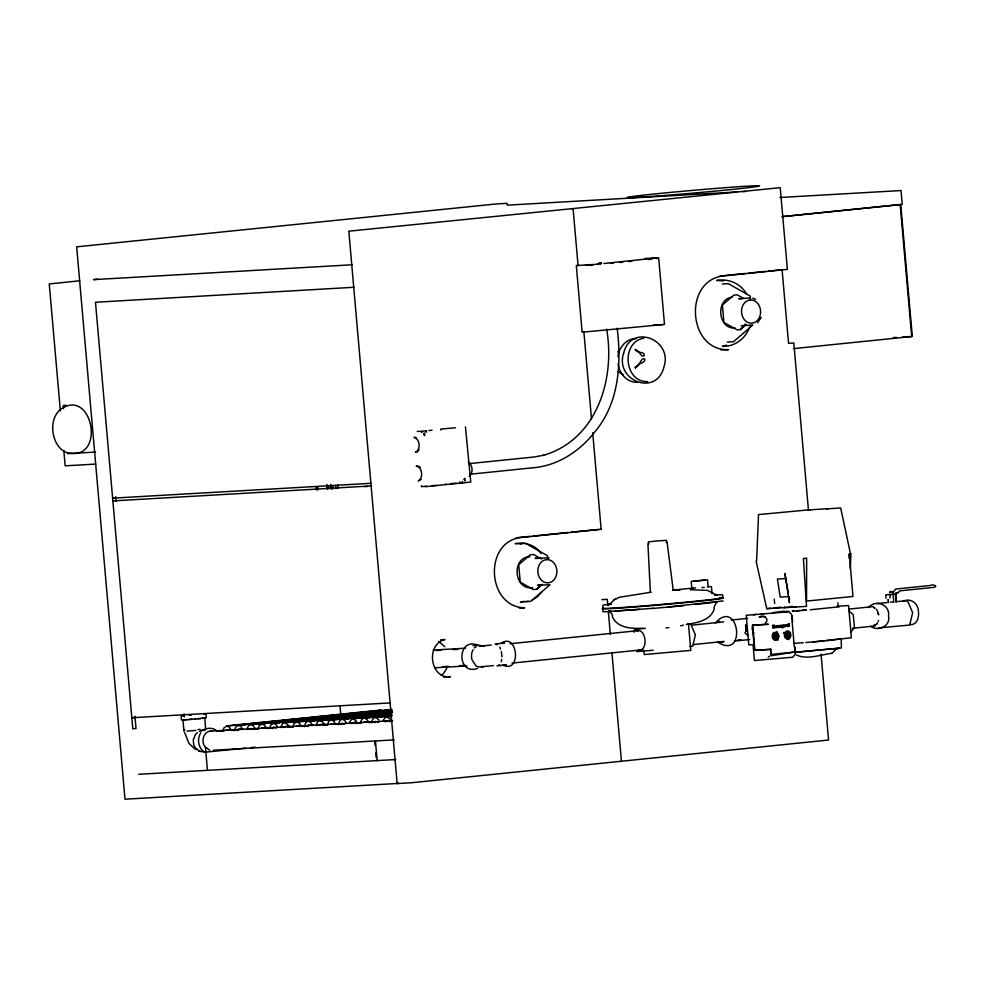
<?xml version="1.0" encoding="UTF-8"?>
<svg xmlns="http://www.w3.org/2000/svg" width="985" height="985" viewBox="0 0 985 985"><rect width="100%" height="100%" fill="white"/><g stroke="black" fill="none" stroke-linecap="round" stroke-linejoin="round"><path stroke-width="1.48" d="M849.23 558.409L849.242 553.816L852.985 596.491L806.543 601.072L806.666 558.175L803.415 558.507L806.53 606.378L766.761 608.656L756.123 561.216M193.245 739.316L193.75 744.992L196.495 749.659M756.591 561.179L758.524 514.589L810.446 509.701M850.301 568.493L850.929 553.644M222.856 731.387L223.891 727.915L227.055 725.834L380.444 710.136M234.467 730.722L235.501 727.25L238.653 725.169L392.042 709.471A7.979 4.568 84.2 0 0 389.789 710.37M257.947 729.38L258.981 725.908L262.133 723.815L391.23 710.616M269.558 728.703L270.592 725.231L273.744 723.15L392.202 711.035M292.767 727.373L293.801 723.901L296.965 721.82L391.119 712.18M304.402 726.708L305.436 723.236L307.418 721.328L392.116 712.598M327.389 725.391L328.436 721.919L330.406 720.01L390.811 713.768M338.409 724.751L339.443 721.279L341.426 719.382L391.205 714.224M360.35 723.495L361.384 720.023L363.354 718.114L391.87 715.135M371.591 722.842C372.195 713.275 385.098 717.893 390.971 715.738M501.34 661.661L501.66 659.457M634.094 632.235L634.771 629.403L645.397 628.319M617.952 356.644C618.974 347.41 626.337 338.36 636.199 338.655M745.842 626.965L745.756 631.323M746.371 626.398L746.261 631.631M746.482 628.332L746.827 626.916M841.005 638.846L826.464 640.681M193.91 738.812L194.55 736.509A10.33 8.459 86.7 0 1 197.431 732.569M794.993 654.545L792.679 657.254L754.436 660.529L753.045 644.621L748.797 644.867L746.211 615.317L788.702 611.796L791.472 614.209M878.214 621.449L878.546 620.501M247.297 728.124L248.86 725.342L251.113 724.443L390.836 710.16M281.254 726.179L282.818 723.396L285.071 722.497L391.39 711.626M316.431 724.16L317.995 721.377L320.248 720.478L391.624 713.177M349.404 722.264L352.039 718.767L391.193 714.704M383.177 720.318L385.812 716.834L391.55 716.181M446.784 668.458L443.422 673.555L441.169 675.267M473.071 649.731L472.098 651.947A10.429 7.449 84.7 0 0 472.024 659.815L475.94 665.811A10.109 7.215 84.7 0 0 481.542 666.426M462.113 482.921L462.568 481.948M200.768 732.828C196.791 738.947 198.207 748.268 204.597 752.195M749.597 327.131C745.608 338.458 734.675 346.991 722.424 346.277L726.536 345.169M761.233 317.33L757.613 322.698M715.319 622.976C738.935 596.725 747.196 660.997 717.646 642.097M419.081 449.689L417.357 451.783L415.436 452.213C421.124 449.911 419.967 438.596 413.983 437.365L415.965 437.438M769.47 656.182L768.275 657.167M237.274 730.205L238.247 729.257L243.393 728.703M237.508 730.587L238.862 729.688L231.66 730.427M249.722 729.479L251.286 728.444M272.352 728.186L273.916 727.152M272.586 728.58L273.941 727.681L266.738 728.42M283.692 727.533L284.665 726.585L289.812 726.031M307.209 726.179L308.182 725.243L313.328 724.677M307.443 726.573L308.798 725.674L301.595 726.413M318.857 725.514L319.842 724.566L324.976 724.012M341.216 724.234L342.189 723.286M341.45 724.615L342.3 723.803M351.83 723.618L352.815 722.67L356.435 722.276M374.386 722.325L375.371 721.377M374.62 722.719L375.47 721.894M385.603 721.685L387.167 720.651M868.511 607.585C875.111 599.028 890.305 604.494 888.544 616.019C890.809 626.103 878.164 631.902 870.752 626.325M635.719 349.823L635.374 350.254C639.4 349.146 640.976 358.885 644.35 355.351C644.042 350.598 637.332 354.341 635.128 349.256M850.461 632.382L854.426 627.765L853.281 614.677L849.23 611.143M541.984 591.628L537.416 596.799L531.888 600.321M421.186 479.363L418.28 480.926C423.599 478.181 422.405 466.816 416.162 466.176L418.231 466.09M745.51 324.213L740.351 329.643L737.014 329.84L723.926 322.403L722.399 305.005L733.973 295.044L737.309 294.86L743.847 298.578M540.79 584.979L536.665 589.325L533.328 589.523L520.24 582.086L518.713 564.688L530.287 554.727L533.624 554.53L541.467 559M617.743 351.977L619.171 350.5M895.303 594.755L897.569 592.391M745.473 324.385L740.351 329.643L746.137 324.668M540.765 585.115L536.665 589.325L542.452 584.351M455.55 427.773L440.824 429.054L440.911 430.088M752.749 325.124L733.443 341.746L727.373 342.09M549.987 584.745L530.681 601.367L525.731 601.65M500.848 643.427C518.085 631.176 521.791 674.59 502.732 664.986M635.436 368.07C637.233 362.505 645.15 363.994 644.892 359.069C640.484 356.496 640.053 367.577 635.017 367.245L635.399 367.799M686.299 624.49C696.506 622.84 710.567 620.649 714.236 609.013C712.647 606.157 720.121 599.459 714.445 602.204M831.746 653.461L835.76 649.558L839.183 648.155L794.353 652.279M469.192 476.334C473.551 473.059 472.665 465.068 468.417 462.027M226.107 730.279L230.268 729.516M250.338 729.368L251.31 728.974L246.989 729.417M261.185 728.26L266.861 727.349M284.308 727.41L285.281 727.029L280.959 727.472M296.017 726.265L300.179 725.502M319.485 725.391L320.445 725.009L316.123 725.452M330.64 724.27L334.802 723.519M352.445 723.495L353.418 723.113L350.537 723.409M363.588 722.374L369.264 721.463M386.219 721.562L387.191 721.18L384.31 721.476M651.257 592.182L619.713 597.206L614.221 599.705L609.789 604.261L608.25 604.667L611.389 604.187M202.701 730.636C206.862 727.398 213.523 727.386 217.328 731.227M205.656 729.405L204.769 717.88L203.797 718.077M648.512 543.979L648.327 541.885L656.539 541.011L666.463 540.322L666.648 542.415M615.834 598.781L614.221 599.705M650.359 592.317L647.945 544.077L648.807 543.905M704.989 580.128L693.797 581.125M723.162 600.924L667.978 607.031M832.042 653.277C821.034 654.619 806.616 660.172 796.237 654.865M718.188 622.077L719.653 621.24M888.211 599.73L888.507 599.619M502.818 643.513L504.406 643.045L495.036 644.005M753.685 614.886L755.704 614.295M765.296 623.074C769.839 619.799 763.991 613.569 759.189 617.139L765.234 616.524M874.52 625.192L875.16 625.007L873.843 625.081M643.833 338.224C620.735 341.746 623.997 382.574 647.637 381.614M540.26 584.647L537.441 585.398L548.559 584.758M524.02 601.293L520.339 602.266L528.206 601.306M481.48 667.202L483.77 666.599M477.627 668.384C456.289 676.129 456.966 636.162 478.082 645.323M445.035 484.275L446.057 484.103M680.586 625.795L683.442 625.143M645.015 258.538L644.609 259.4L645.015 258.538L658.657 257.774L664.506 324.422L582.135 332.216M432.083 430.162L428.918 430.556M784.897 607.302L783.678 607.548L796.04 606.982M599.397 263.007L601.65 262.81L601.306 263.586M713.005 602.426L706.824 603.177M784.319 611.143L773.139 612.584M839.368 606.785L810.273 609.764M610.577 604.039L603.054 605.11L602.648 608.385M183.986 715.787L181.129 716.23L181.462 719.961L184.897 719.764M202.27 718.262L206.259 717.745L205.939 714.014L203.723 714.076M203.267 729.713L204.806 729.528M789.884 606.662L792.408 606.391M704.312 587.343L701.936 587.577M694.893 604.47L705.531 603.325M203.415 718.188L197.628 718.742M79.748 280.799L49.25 283.926L60.356 410.807M97.934 279.174L93.501 279.629L352.027 264.78M781.881 216.675L900.746 204.511L912.295 336.464L793.43 348.628M783.161 216.565L902.223 204.387L901.016 190.548L779.935 197.505M585.533 265.384L600.801 263.82M603.854 263.512L656.712 257.947L656.786 258.698M610.491 263.451L613.556 263.13M619.663 262.515L622.717 262.195M628.824 261.579L631.878 261.259M648.684 259.548L651.738 259.227M719.863 276.059L745.67 273.411M748.698 273.104L765.394 271.392M768.435 271.084L782.09 269.693L788.542 343.297L793.824 343.002L808.451 510.095M66.007 405.192L63.225 405.475L63.496 408.492M114.765 497.93L112.622 498.151L371.148 483.303M468.749 463.676L534.055 457.003L543.843 455.218L543.117 455.439C596.491 440.11 615.477 379.631 606.649 329.125M112.856 500.909L371.542 485.913M469.673 474.265L535.261 467.555C558.938 464.932 580.042 450.773 594.534 432.292L594.768 431.996C619.122 403.062 621.461 364.044 617.201 328.227M516.275 537.761L530.029 536.345M533.082 536.037L568.222 532.442M571.275 532.134L598.597 529.462M592.699 432.735L601.145 529.314L518.639 537.761C483.032 544.964 488.006 607.486 524.759 607.782L519.341 608.09M672.841 590.126L693.415 588.02M889.787 594.447L885.737 594.866L886.032 598.277M766.761 608.656L771.033 608.225M773.89 607.93L781.019 607.203M889.96 598.055L890.28 595.26M876.588 603.608L887.276 602.524M890.341 602.204L893.395 601.897M896.448 601.576L907.567 600.801L912.652 612.707L909.684 625.069L878.706 627.876M902.691 601.404C910.977 597.267 918.574 603.707 918.463 612.054C919.19 617.46 916.838 625.352 910.041 624.564M731.178 620.058L747.627 618.383M510.082 643.734L638.477 630.609M691.655 625.167L723.716 621.892M848.922 609.087L873.35 606.588M773.422 626.251L772.511 625.376L772.745 628.048L773.484 626.952M511.978 663.102L640.373 649.977M693.551 644.535L724.098 641.407M737.839 640.004L740.892 639.696M852.345 628.295L875.259 625.943M734.773 641.05L749.733 639.524M496.957 665.909L506.327 664.961L504.665 664.678M653.19 650.248L636.704 651.602M689.648 646.517L692.677 646.209L695.398 634.894L690.744 624.01L687.789 624.182M135.043 717.425L131.83 717.745L390.356 702.908M278.693 720.774L227.055 726.056L229.345 727.25L231.106 730.193M281.735 720.466L307.554 717.831M310.595 717.511L365.263 711.921M368.304 711.613L380.444 710.37M293.345 719.801L238.666 725.391L240.956 726.585L242.716 729.528M296.374 719.493L322.193 716.846M325.235 716.538L390.54 709.853M317.946 717.843L251.126 724.677L253.404 725.871L255.164 728.814M320.987 717.536L390.848 710.382M265.187 723.729L262.145 724.049L264.423 725.243L266.184 728.186M268.216 723.421L322.895 717.831M325.924 717.523L351.743 714.876M354.785 714.568L391.23 710.838M279.826 722.756L273.756 723.372L276.034 724.578L277.795 727.521M282.867 722.448L366.395 713.903M369.437 713.596L392.215 711.256M342.792 716.821L285.084 722.731L288.346 725.219M345.833 716.514L371.653 713.866M374.694 713.559L391.39 711.847M309.118 720.798L296.965 722.042L299.255 723.236L301.016 726.179M312.159 720.491L391.131 712.414M372.392 714.851L308.6 721.377L310.891 722.571L312.651 725.514M375.42 714.544L392.129 712.832M387.08 713.866L320.26 720.712L322.538 721.907L324.299 724.849M218.608 731.239L224.371 730.661M343.753 718.816L331.6 720.06L333.878 721.254L335.639 724.197M346.782 718.496L390.823 714.002M348.69 718.804L342.62 719.419L344.898 720.614L346.658 723.556M351.731 718.496L377.538 715.849M380.579 715.541L391.217 714.457M382.082 715.861L353.233 718.816L356.496 721.303M385.123 715.553L391.193 714.925M253.687 729.232L258.008 728.789M391.882 715.369L364.548 718.163L366.826 719.358L368.587 722.3M390.971 715.96L375.79 717.523L379.053 720.01M391.562 716.403L387.006 716.871L390.269 719.358M288.519 727.226L292.841 726.782M323.142 725.243L327.463 724.8M335.602 724.455L342.805 723.729M356.09 723.347L361.852 722.756M368.772 722.559L375.974 721.82M389.543 721.426L392.412 721.131M206.567 752.035L245.979 748.132M250.572 747.652L255.164 747.184M592.465 264.534L576.299 265.568M592.539 265.285L591.025 265.408M500.528 649.189L499.789 647.133M491.293 645.052L479.498 646.185M493.387 665.601L482.502 666.66M201.026 718.447L194.833 719.001M197.985 729.577L200.127 729.368M426.493 486.097L421.518 486.688L421.432 485.654M695.582 587.885L691.852 588.427L691.236 581.409L707.55 579.833L708.166 586.851M600.481 263.66L599.385 263.02M683.799 605.677L652.673 608.459M665.946 627.888L668.901 627.617M824.211 640.903L805.816 642.528M189.255 715.245L191.373 715.048M450.588 483.635L456.227 483.167M813.081 641.974L851.385 637.775L848.565 605.566L837.225 606.218M426.049 430.839L422.208 431.159M194.968 719.013L188.615 719.555M195.72 730.427L187.015 731.104M806.419 610.035L802.997 610.318M802.59 610.404L806.025 610.121L792.162 611.192M653.535 608.274L606.366 611.685L602.931 611.66L602.685 608.779M799.648 610.589L796.57 610.811M191.976 719.247L185.882 719.752M723.249 642.232L720.047 641.752M890.809 592.317L893.198 592.182M803.304 642.725L793.972 643.402M432.169 485.605L436.343 485.371M639.745 609.395L615.071 611.057M792.839 611.082L793.651 611.032M796.434 652.23L841.412 647.982L841.19 638.859M420.484 431.295L417.271 431.43M707.365 586.814L711.429 586.617L712.044 593.696M186.83 719.641L182.951 719.826L183.949 731.276M788.837 611.34L787.077 611.426M784.91 611.648L786.953 611.525L784.762 611.66M736.669 191.976L507.213 205.151L507.053 203.341L495.947 203.981L76.67 246.829L124.996 799.204L398.937 783.383M742.788 191.619L745.842 191.447M571.99 208.955L573.11 208.894L578.072 265.618M354.169 287.263L95.483 302.26L132.803 728.789L136.016 728.457L134.945 716.243M722.288 284.025L728.358 283.668L750.213 296.079L750.484 299.144M732.471 297.076C715.221 298.837 717.696 329.495 735.179 328.005M749.868 298.024L738.75 298.664L741.656 298.824M653.412 325.099L662.646 324.57M741.126 325.715L752.245 325.075M893.333 337.572L896.387 337.399M902.519 337.042L911.704 336.513L900.167 204.56M465.449 426.936L470.756 482.084L425.138 486.725M67.448 453.679L95.57 452.053M95.804 464.083L65.17 465.831L63.828 450.551M364.45 486.639L367.454 486.467M828.176 508.691L809.054 509.885M600.025 529.388L601.145 529.314M520.646 543.585L525.596 543.289L547.451 555.712L547.709 558.766M529.893 556.697C511.116 557.042 513.862 590.643 532.602 587.614M786.03 578.54L777.387 579.045L780.206 597.107L788.862 596.602L789.453 602.697L784.897 573.529L788.382 593.598M601.86 599.656L607.277 599.336L607.807 605.455M895.328 593.068L897.938 592.921L899.945 590.84L934.309 587.319C938.619 585.952 932.45 584.006 930.209 585.496L895.673 589.03L893.284 592.096M892.312 594.374L895.242 594.066M888.335 602.586L888.076 599.742M440.652 639.819L444.925 639.573C425.471 644.067 429.928 679.207 450.465 676.707L443.336 677.114M472.972 645.68L479.56 645.298L484.177 646.308M433.351 650.051L465.499 648.204M436.478 650.556L441.071 650.285M453.309 649.583L457.902 649.324M442.499 666.66L448.618 666.316M459.342 665.7L465.462 665.343M794.304 646.948L792.162 621.831M434.902 667.781L467.05 665.934M201.199 730.316L205.151 730.094M210.051 731.178L392.572 720.7M213.265 750.262L394.246 739.87M205.754 752.072L198.502 751.21M138.713 774.296L395.711 759.546M714.802 594.94L722.621 594.755L722.879 597.649M611.057 611.242C604.63 609.875 613.581 612.645 612.362 616.524C617.201 628.455 632.358 628.713 643.07 628.233M895.931 601.823L895.87 594.669M679.946 590.089L672.595 590.335L673.247 590.335L667.116 542.366L666.131 542.403M690.251 589.732L707.501 590.384L717.08 595.236L714.999 595.223M826.772 508.876L840.673 507.964L850.461 553.681M597.944 263.931L598.117 264.694M723.729 280.86L716.661 280.454C728.494 278.275 740.806 283.557 746.716 294.219M720.638 349.823L728.555 349.675C688.466 351.3 682.913 282.042 722.116 276.059L787.384 269.385L780.231 187.655L348.825 231.192L397.152 783.567L411.41 782.755L828.557 740.03L821.047 654.188M637.492 382.192C627.162 382.993 619.097 373.352 618.112 363.699M521.508 543.954L515.204 543.585C524.833 541.984 535.606 544.853 540.962 553.545M549.088 557.867L535.064 558.335L537.97 558.507M459.65 482.958L459.798 481.825M71.486 453.371C105.173 456.744 91.827 388.607 61.501 408.775C45.605 419.635 52.759 452.669 71.006 453.285M761.343 613.717L763.437 614.074M893.186 594.201L888.999 594.571M198.958 751.038L200.521 751.346M752.774 298.184L755.569 299.268M209.67 750.238L204.523 746.261A9.628 7.88 86.7 0 1 203.673 736.669L204.757 734.551A9.628 7.88 86.7 0 1 212.107 731.301M873.633 607.573L874.963 608.09L874.311 607.683M623.111 374.719L618.038 371.53M195.498 749.536L188.898 743.318L184.675 732.631M438.62 641.395L444.875 646.763M196.865 748.945L198.551 750.459M419.351 466.594L420.386 467.567M876.207 609.173L876.798 609.85M783.432 632.432L788.886 639.696M426.751 431.886L426.136 430.974L426.197 431.923M421.962 432.316L421.334 431.381L421.408 432.353M877.278 610.737L878.657 614.886L878.115 612.695M184.392 730.513L184.269 730.205A10.109 1.256 -9.6 0 1 184.848 729.774M501.39 651.59L501.968 656.896M337.646 485.42L337.929 488.375M335.713 485.617L336.008 488.585M895.488 594.792L896.104 601.946M893.136 594.989L893.764 602.143M892.324 592.231C892.595 591.135 889.135 591.32 889.603 592.477M837.853 602.795L838.186 606.637M789.256 596.787L789.514 599.73M774.284 599.126L774.666 603.534M776.919 631.619L777.694 640.484M688.453 623.69L690.793 650.408L644.288 654.557L643.39 650.026M583.846 331.539L591.492 418.933M608.348 611.562L610.343 634.475M611.956 652.809L621.437 761.27M576.373 266.319L582.061 331.452M375.433 740.917L377.169 760.703M374.854 742.431L375.125 745.436M375.777 752.946L376.171 757.453M338.077 485.088L338.348 488.141M332.77 485.777L333.029 488.782L331.145 488.966L330.751 484.448M328.571 485.568L328.83 488.572L327.808 488.683L327.082 488.72L326.823 485.716M327.057 484.435L327.451 488.942M340.034 706.27L340.835 715.307M317.847 486.664L318.106 489.668L317.084 489.779L316.357 489.816L316.099 486.812M205.459 747.48L207.441 770.159M184.133 713.879L184.392 716.895M115.725 496.612L116.131 501.205M462.014 481.985L462.088 482.921M379.262 710.32A7.979 4.568 84.2 0 1 381.638 710.493M355.585 723.433A3.423 1.958 84.2 0 1 356.607 723.507M343.814 724.381A3.423 1.958 84.2 0 1 344.27 724.074M275.665 728.297A3.423 1.958 84.2 0 1 276.132 727.989M389.863 710.567A7.745 4.445 84.2 0 1 390.91 709.877M288.014 727.312A3.423 1.958 84.2 0 1 289.036 727.386M389.026 721.512A3.423 1.958 84.2 0 1 390.06 721.586M322.637 725.317A3.423 1.958 84.2 0 1 323.659 725.391M253.182 729.306A3.423 1.958 84.2 0 1 254.204 729.38M377.575 722.448A3.423 1.958 84.2 0 1 378.548 722.054M379.299 710.542A7.745 4.445 84.2 0 1 381.614 710.714M218.104 731.326A3.423 1.958 84.2 0 1 219.126 731.399M637.073 631.065A9.727 5.578 84.2 0 1 644.978 639.794A9.727 5.578 84.2 0 1 638.908 649.768M719.469 598.006A60.59 1.268 -5 0 1 668.162 604.199A60.59 1.268 -5 0 1 603.337 608.385M719.444 597.624A60.59 1.268 -5 0 1 668.138 603.817A60.59 1.268 -5 0 1 603.3 608.004M784.885 635.817A3.423 2.807 86.7 0 0 787.409 638.379L786.756 638.415L787.458 638.957A3.989 3.275 86.7 0 1 784.417 635.867M787.754 631.557A3.423 2.807 86.7 0 1 790.29 634.118L790.758 634.069A3.989 3.275 86.7 0 0 787.704 630.991M753.894 633.023A5.799 4.753 85.5 0 1 752.392 627.47M747.935 635.103A5.799 4.753 85.5 0 1 744.919 632.493M745.35 625.475A5.799 4.753 85.5 0 1 746.285 624.527M199.413 731.424A10.33 8.459 86.7 0 1 201.58 730.956M474.45 647.982A10.109 7.215 84.7 0 1 476.112 646.825M499.617 664.579A10.109 4.482 84.2 0 1 498.496 665.084M496.292 644.547A10.109 4.482 84.2 0 1 497.487 644.744M780.551 626.066L781.142 627.174L779.972 625.931L780.699 625.229L781.511 625.758L780.674 626.029M786.67 625.45L787.274 626.546L786.092 625.303L786.818 624.601L787.643 625.13L786.67 625.45M423.932 433.979C425.151 439.335 424.917 429.817 423.932 433.979M464.218 479.313C465.425 484.657 465.203 475.139 464.218 479.313M785.217 625.894L784.922 624.859L784.331 626.201L783.531 625.007C782.632 627.79 787.077 627.297 785.722 624.785L785.217 625.894M782.669 626.115L781.745 625.167L782.386 627.987L783.309 627.211L783.173 625.019L782.669 626.115M623.64 353.098C614.443 380.715 656.626 397.09 663.939 366.962C673.137 339.345 630.954 322.957 623.64 353.098M774.641 635.719L775.121 637.246L776.045 637.147L775.872 635.177L774.641 635.719M786.732 634.488L786.83 635.62L788.135 635.904L788.345 634.315L786.732 634.488M777.079 626.374L776.562 627.667L777.103 625.598L777.99 627.519L777.079 626.374M778.864 626.189L778.335 627.482L778.876 625.413L779.763 627.334L778.864 626.189M774.567 626.485C775.38 630.363 777.3 623.997 774.567 626.485M877.426 623.123L876.379 624.342L877.426 623.123M609.974 604.039L609.407 604.494L609.998 604.15M787.803 632.136L787.2 632.764L787.852 632.727A2.278 1.871 86.7 0 1 789.33 634.217L789.81 634.168A2.856 2.339 86.7 0 0 787.803 632.136M775.318 639.622L774.715 640.225L775.38 640.188A3.989 3.275 86.7 0 1 772.326 637.11L772.794 637.061A3.423 2.807 86.7 0 0 775.318 639.622M788.345 638.28L787.741 638.896L788.394 638.859A3.989 3.275 86.7 0 0 790.856 635.214L789.736 635.3L790.389 635.263A3.423 2.807 86.7 0 1 788.345 638.28M716.489 602.057L717.08 601.712L716.489 602.057M750.373 299.933L747.935 300.474A11.648 9.53 86.7 0 0 741.705 313.636A11.648 9.53 86.7 0 0 751.74 323.178L754.178 322.637A11.648 9.53 86.7 0 0 760.408 309.475A11.648 9.53 86.7 0 0 750.373 299.933M546.687 559.603L544.249 560.145A11.648 9.53 86.7 0 0 538.019 573.307A11.648 9.53 86.7 0 0 548.054 582.849L550.492 582.307A11.648 9.53 86.7 0 0 556.722 569.145A11.648 9.53 86.7 0 0 546.687 559.603M795.166 651.971L771.009 655.776L770.553 649.386L770.996 654.446L795.166 651.971L794.723 646.911L795.191 653.301L795.166 651.971M774.099 625.216L773.447 625.278L773.681 627.962L774.333 627.888L774.099 625.216M788.431 623.751L788.062 626.485L788.431 623.751M789.379 623.653L789.01 626.386L789.379 623.653M772.696 635.916L772.228 635.965A3.989 3.275 86.7 0 1 774.69 632.321L774.739 632.899A3.423 2.807 86.7 0 0 772.696 635.916M773.644 635.83L773.163 635.867A2.856 2.339 86.7 0 1 774.789 633.466L774.838 634.057A2.278 1.871 86.7 0 0 773.644 635.83M777.719 635.411L777.251 635.46A2.278 1.871 86.7 0 0 775.761 633.958L775.712 633.38A2.856 2.339 86.7 0 1 777.719 635.411M778.667 635.313L778.199 635.362A3.423 2.807 86.7 0 0 775.663 632.801L775.614 632.222A3.989 3.275 86.7 0 1 778.667 635.313M773.742 636.963L773.262 637.012A2.856 2.339 86.7 0 0 775.269 639.043L775.22 638.452A2.278 1.871 86.7 0 1 773.742 636.963M777.818 636.544L777.35 636.593A2.278 1.871 86.7 0 1 776.155 638.366L776.205 638.945A2.856 2.339 86.7 0 0 777.818 636.544M778.766 636.445L778.298 636.495A3.423 2.807 86.7 0 1 776.254 639.524L776.303 640.102A3.989 3.275 86.7 0 0 778.766 636.445M785.833 635.719L785.353 635.768A2.856 2.339 86.7 0 0 787.36 637.8L786.658 637.258L787.311 637.221A2.278 1.871 86.7 0 1 785.833 635.719M789.908 635.313L789.428 635.35A2.278 1.871 86.7 0 1 788.246 637.123L788.295 637.714A2.856 2.339 86.7 0 0 789.908 635.313M770.923 649.349L754.535 650.309L752.331 625.192L768.349 624.268L752.712 625.155L754.904 650.26L770.923 649.349M786.88 632.235L786.227 632.271L786.929 632.813A2.278 1.871 86.7 0 0 785.734 634.586L785.254 634.636A2.856 2.339 86.7 0 1 786.88 632.235M784.786 634.685L784.306 634.734A3.989 3.275 86.7 0 1 786.769 631.077L786.83 631.656A3.423 2.807 86.7 0 0 784.786 634.685M792.088 616.733L791.866 615.416L792.531 621.794L792.088 616.733M651.38 196.446A66.106 1.379 -5 0 0 758.499 186.251A66.106 1.379 -5 0 0 670.982 192.358A66.106 1.379 -5 0 0 651.38 196.446"/></g></svg>
